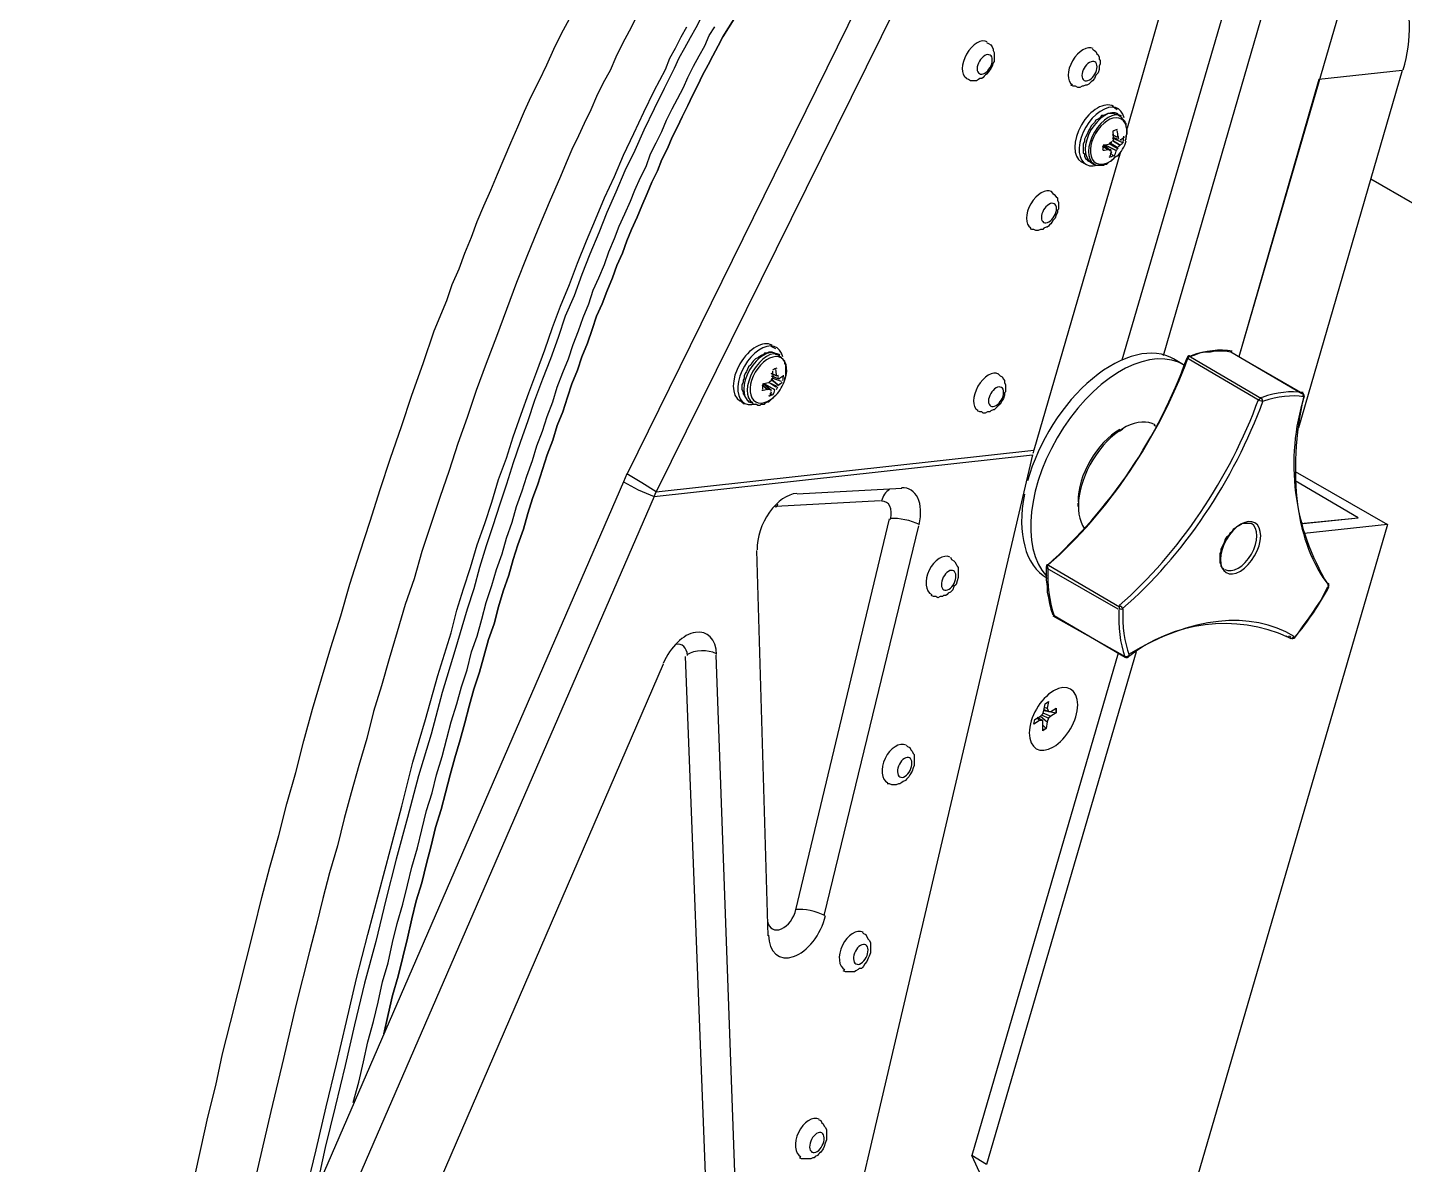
# Model space of a CAD drawing. Header units: inches. Extents: x 109 to 1721, y 29 to 669.
# Drawn here: x 1472.84 to 1498.3, y 366.28 to 387.31 of the extents above; entities that cross this region are included whole.
import ezdxf

# ---------------------------------------------------------------- set-up
doc = ezdxf.new("R2010")
doc.units = ezdxf.units.IN
doc.header["$LTSCALE"] = 0.03937
doc.header["$MEASUREMENT"] = 0
doc.layers.add('PDF3_Geometría', color=7, linetype='Continuous')

# ---------------------------------------------------------------- blocks, each defined once
blk = doc.blocks.new('OH3A1-1$-$ASSY$$CENTER$TUB_-_v2$-$copia1')
at = {"layer": 'PDF3_Geometría', "lineweight": -3}
for points in [[(17.7258, 10.9309), (17.7308, 10.9542), (17.7358, 10.9767), (17.7417, 11), (17.7467, 11.0234), (17.7525, 11.0467), (17.7583, 11.0692), (17.7642, 11.0925), (17.77, 11.1159), (17.7758, 11.1392), (17.7817, 11.1617), (17.7883, 11.185), (17.7942, 11.2084), (17.8008, 11.2317), (17.8067, 11.255), (17.8133, 11.2784), (17.82, 11.3009), (17.8267, 11.3242), (17.8342, 11.3475), (17.8408, 11.3709), (17.8483, 11.3942), (17.8558, 11.4175), (17.8633, 11.4409), (17.8708, 11.4642), (17.8791, 11.4875), (17.8866, 11.5108), (17.895, 11.5342), (17.9033, 11.5583), (17.9125, 11.5808), (17.9166, 11.5925), (17.9216, 11.6042), (17.9258, 11.6158), (17.9308, 11.6275), (17.935, 11.6392), (17.94, 11.6508), (17.945, 11.6625), (17.95, 11.6742), (17.955, 11.6858), (17.96, 11.6975), (17.965, 11.7092), (17.97, 11.7208), (17.975, 11.7317), (17.9808, 11.7433), (17.9866, 11.755), (17.9916, 11.7667), (17.9975, 11.7783), (18.0033, 11.7892)], [(17.8434, 10.9875), (17.8475, 11.0025), (17.8509, 11.0175), (17.8542, 11.0325), (17.8584, 11.0475), (17.8617, 11.0617), (17.865, 11.0767), (17.8692, 11.0909), (17.8725, 11.1059), (17.8759, 11.12), (17.88, 11.1342), (17.8834, 11.1484), (17.8867, 11.1617), (17.8909, 11.1759), (17.8942, 11.1892), (17.8975, 11.2034), (17.9017, 11.2167), (17.905, 11.23), (17.9092, 11.2434), (17.9125, 11.2567), (17.9159, 11.2692), (17.92, 11.2825), (17.9234, 11.295), (17.9275, 11.3075), (17.9309, 11.3208), (17.935, 11.3325), (17.9384, 11.345), (17.9417, 11.3575), (17.9459, 11.37), (17.9492, 11.3817), (17.9534, 11.3933), (17.9567, 11.405), (17.9609, 11.4167), (17.9642, 11.4283), (17.9684, 11.44), (17.9717, 11.4508), (17.9759, 11.4625), (17.9792, 11.4733), (17.9834, 11.4842), (17.9867, 11.495), (17.9909, 11.5058), (17.9942, 11.5167), (17.9984, 11.5275), (18.0025, 11.5375), (18.0059, 11.5483), (18.01, 11.5583), (18.0133, 11.5683), (18.0175, 11.5783), (18.0208, 11.5883), (18.025, 11.5975), (18.0292, 11.6075), (18.0325, 11.6167), (18.0367, 11.6267), (18.04, 11.6358), (18.0442, 11.645), (18.0483, 11.6542), (18.0517, 11.6625), (18.0558, 11.6717), (18.06, 11.68), (18.0633, 11.6892), (18.0675, 11.6975), (18.0717, 11.7058), (18.075, 11.7142), (18.0792, 11.7225), (18.0833, 11.73), (18.0875, 11.7383), (18.0908, 11.7458), (18.095, 11.7542), (18.0992, 11.7617), (18.1033, 11.7692), (18.1067, 11.7767), (18.1108, 11.7833)], [(18.125, 11.7892), (18.1208, 11.7825), (18.1167, 11.7758), (18.1133, 11.7692), (18.1092, 11.7617), (18.1058, 11.755), (18.1017, 11.7475), (18.0983, 11.74), (18.0942, 11.7325), (18.0908, 11.725), (18.0867, 11.7167), (18.0833, 11.7092), (18.0792, 11.7017), (18.0758, 11.6933), (18.0717, 11.685), (18.0683, 11.6767), (18.0642, 11.6683), (18.0608, 11.66), (18.0567, 11.6508), (18.0533, 11.6425), (18.0492, 11.6333), (18.0458, 11.625), (18.0425, 11.6158), (18.0383, 11.6067), (18.035, 11.5975), (18.0308, 11.5875), (18.0275, 11.5783), (18.0233, 11.5692), (18.02, 11.5592), (18.0167, 11.5492), (18.0125, 11.5392), (18.0092, 11.5292), (18.005, 11.5192), (18.0017, 11.5092), (17.9984, 11.4983), (17.9942, 11.4883), (17.9909, 11.4775), (17.9867, 11.4667), (17.9834, 11.4558), (17.98, 11.445), (17.9759, 11.4342), (17.9725, 11.4233), (17.9692, 11.4117), (17.965, 11.4), (17.9617, 11.3892), (17.9584, 11.3775), (17.9542, 11.3658), (17.9509, 11.3542), (17.9475, 11.3417), (17.9434, 11.33), (17.94, 11.3175), (17.9367, 11.3058), (17.9325, 11.2933), (17.9292, 11.2808), (17.9259, 11.2684), (17.9225, 11.2559), (17.9184, 11.2425), (17.915, 11.23), (17.9117, 11.2167), (17.9084, 11.2042), (17.9042, 11.1909), (17.9009, 11.1775), (17.8975, 11.1642), (17.8942, 11.15), (17.89, 11.1367), (17.8867, 11.1234), (17.8834, 11.1092), (17.88, 11.095), (17.8767, 11.0809), (17.8725, 11.0667), (17.8692, 11.0525), (17.8659, 11.0384)], [(17.8659, 11.0384), (17.8692, 11.0525), (17.8725, 11.0667), (17.8767, 11.0809), (17.88, 11.095), (17.8834, 11.1092), (17.8867, 11.1234), (17.89, 11.1367), (17.8942, 11.15), (17.8975, 11.1642), (17.9009, 11.1775), (17.9042, 11.1909), (17.9084, 11.2042), (17.9117, 11.2167), (17.915, 11.23), (17.9184, 11.2425), (17.9225, 11.2559), (17.9259, 11.2684), (17.9292, 11.2808), (17.9325, 11.2933), (17.9367, 11.3058), (17.94, 11.3175), (17.9434, 11.33), (17.9475, 11.3417), (17.9509, 11.3542), (17.9542, 11.3658), (17.9584, 11.3775), (17.9617, 11.3892), (17.965, 11.4), (17.9692, 11.4117), (17.9725, 11.4233), (17.9759, 11.4342), (17.98, 11.445), (17.9834, 11.4558), (17.9867, 11.4667), (17.9909, 11.4775), (17.9942, 11.4883), (17.9984, 11.4983), (18.0017, 11.5092), (18.005, 11.5192), (18.0092, 11.5292), (18.0125, 11.5392), (18.0167, 11.5492), (18.02, 11.5592), (18.0233, 11.5692), (18.0275, 11.5783), (18.0308, 11.5875), (18.035, 11.5975), (18.0383, 11.6067), (18.0425, 11.6158), (18.0458, 11.625), (18.0492, 11.6333), (18.0533, 11.6425), (18.0567, 11.6508), (18.0608, 11.66), (18.0642, 11.6683), (18.0683, 11.6767), (18.0717, 11.685), (18.0758, 11.6933), (18.0792, 11.7017), (18.0833, 11.7092), (18.0867, 11.7167), (18.0908, 11.725), (18.0942, 11.7325), (18.0983, 11.74), (18.1017, 11.7475), (18.1058, 11.755), (18.1092, 11.7617), (18.1133, 11.7692), (18.1167, 11.7758), (18.1208, 11.7825), (18.125, 11.7892)], [(18.1008, 11.79), (18.0967, 11.7825), (18.0925, 11.775), (18.0883, 11.7675), (18.0842, 11.76), (18.0808, 11.7525), (18.0733, 11.7375), (18.0658, 11.7225), (18.0583, 11.7067), (18.0517, 11.6917), (18.0442, 11.6767), (18.0375, 11.6608), (18.0308, 11.6458), (18.025, 11.6308), (18.0183, 11.615), (18.0125, 11.6), (18.0067, 11.5842), (18, 11.5692), (17.995, 11.5533), (17.9892, 11.5375), (17.9833, 11.5225), (17.9775, 11.5067), (17.9725, 11.4917), (17.9667, 11.4758), (17.9617, 11.4608), (17.9567, 11.445), (17.9517, 11.43), (17.9467, 11.4142), (17.9417, 11.3992), (17.9367, 11.3833), (17.9325, 11.3675), (17.9275, 11.3525), (17.9184, 11.3217), (17.9092, 11.2908), (17.9009, 11.26), (17.8917, 11.2292), (17.8834, 11.1984), (17.875, 11.1675), (17.8675, 11.1375), (17.86, 11.1067), (17.8517, 11.0759), (17.8442, 11.045), (17.8375, 11.015), (17.83, 10.9842), (17.8225, 10.9542), (17.8159, 10.9234)], [(18.4875, 11.9583), (18.4158, 11.7083)], [(17.8084, 10.9209), (17.8159, 10.9525), (17.8234, 10.9842), (17.8309, 11.0159), (17.8384, 11.0475), (17.8458, 11.0792), (17.8542, 11.1117), (17.8625, 11.1433), (17.8708, 11.175), (17.8792, 11.2067), (17.8875, 11.2392), (17.8967, 11.2708), (17.9058, 11.3033), (17.9108, 11.3192), (17.9158, 11.335), (17.92, 11.3517), (17.925, 11.3675), (17.93, 11.3833), (17.935, 11.4), (17.9408, 11.4158), (17.9458, 11.4317), (17.9508, 11.4483), (17.9567, 11.4642), (17.9617, 11.48), (17.9675, 11.4967), (17.9733, 11.5125), (17.9792, 11.5283), (17.985, 11.5442), (17.9908, 11.5608), (17.9967, 11.5767), (18.0033, 11.5925), (18.0092, 11.6083), (18.0158, 11.625), (18.0225, 11.6408), (18.0292, 11.6567), (18.0367, 11.6725), (18.0433, 11.6883), (18.0508, 11.7042), (18.0583, 11.72), (18.0658, 11.7358), (18.0742, 11.7517), (18.0775, 11.76), (18.0817, 11.7675), (18.0858, 11.7758), (18.09, 11.7833)], [(18.0525, 11.79), (18.0475, 11.78), (18.0425, 11.7708), (18.0375, 11.7608), (18.0333, 11.7508), (18.0283, 11.7417), (18.0233, 11.7317), (18.0192, 11.7217), (18.0142, 11.7117), (18.01, 11.7025), (18.005, 11.6925), (18.0008, 11.6825), (17.9967, 11.6725), (17.9883, 11.6533), (17.98, 11.6333), (17.9717, 11.6133), (17.9642, 11.5942), (17.9567, 11.5742), (17.9492, 11.5542), (17.9417, 11.5342), (17.9342, 11.5142), (17.9275, 11.4942), (17.9208, 11.475), (17.9142, 11.455), (17.9075, 11.435), (17.9008, 11.415), (17.8942, 11.395), (17.8883, 11.375), (17.8817, 11.3558), (17.8758, 11.3358), (17.87, 11.3158), (17.8642, 11.2958), (17.8583, 11.2767), (17.8533, 11.2567), (17.8475, 11.2367), (17.8417, 11.2167), (17.8367, 11.1975), (17.8317, 11.1775), (17.8259, 11.1575), (17.8209, 11.1383), (17.8159, 11.1183), (17.8109, 11.0992), (17.8009, 11.0592), (17.7917, 11.02), (17.7825, 10.9809), (17.7734, 10.9417), (17.7642, 10.9025)], [(18.2558, 11.8792), (18.0459, 11.4525)], [(18.2783, 11.8658), (18.0675, 11.4392)], [(18.5825, 11.8283), (18.4983, 11.5392)], [(18.4425, 11.54), (18.5217, 11.8133)], [(18.4917, 11.81), (18.4117, 11.5367)], [(18.3117, 11.7717), (18.3133, 11.7708), (18.315, 11.77), (18.3158, 11.7683), (18.3167, 11.7667), (18.3167, 11.7658), (18.3175, 11.7642), (18.3175, 11.7625), (18.3175, 11.7617), (18.3175, 11.76), (18.3175, 11.7592), (18.3175, 11.7575), (18.3167, 11.7567), (18.3158, 11.7542), (18.315, 11.7525), (18.3133, 11.75), (18.3117, 11.7483), (18.3108, 11.7475), (18.31, 11.7467), (18.3092, 11.7458), (18.3083, 11.745), (18.3067, 11.745), (18.3058, 11.7442), (18.3042, 11.7433), (18.3033, 11.7433), (18.3017, 11.7433), (18.3, 11.7433), (18.2983, 11.7442), (18.2967, 11.745)], [(18.39, 11.7667), (18.3917, 11.7658), (18.3925, 11.765), (18.3933, 11.7633), (18.3942, 11.7625), (18.395, 11.7608), (18.395, 11.7592), (18.3958, 11.7583), (18.3958, 11.7567), (18.3958, 11.7558), (18.395, 11.7542), (18.395, 11.7533), (18.395, 11.7517), (18.3942, 11.7492), (18.3925, 11.7475), (18.3917, 11.745), (18.39, 11.7433), (18.3892, 11.7425), (18.3883, 11.7417), (18.3875, 11.7408), (18.3858, 11.74), (18.385, 11.74), (18.3833, 11.7392), (18.3825, 11.7392), (18.3808, 11.7383), (18.3792, 11.7383), (18.3775, 11.7392), (18.3758, 11.7392), (18.3742, 11.74)], [(18.5575, 11.7442), (18.4983, 11.5392)], [(18.6192, 11.7508), (18.5425, 11.4867)], [(18.6192, 11.7508), (18.5575, 11.7442)], [(18.4083, 11.7217), (18.405, 11.7242)], [(18.4108, 11.7167), (18.4083, 11.7183), (18.4067, 11.7183), (18.4058, 11.7192), (18.4042, 11.7192), (18.4025, 11.7192), (18.4017, 11.7192), (18.4, 11.7183), (18.3983, 11.7175), (18.3967, 11.7175), (18.3958, 11.7158), (18.3942, 11.715), (18.3925, 11.7142), (18.3917, 11.7125), (18.3908, 11.7117), (18.3892, 11.71), (18.3883, 11.7083), (18.3875, 11.7067), (18.3867, 11.705), (18.3858, 11.7033), (18.385, 11.7017), (18.3842, 11.7), (18.3842, 11.6983), (18.3833, 11.6967), (18.3833, 11.695), (18.3833, 11.6933), (18.3833, 11.6917), (18.3833, 11.69), (18.3842, 11.6892), (18.3842, 11.6875), (18.385, 11.6858), (18.3858, 11.685), (18.3867, 11.6842), (18.3883, 11.6833), (18.3908, 11.6817)], [(18.4142, 11.6992), (18.415, 11.7), (18.415, 11.7017), (18.415, 11.7025), (18.4158, 11.7042), (18.4158, 11.7058), (18.4158, 11.7067), (18.4158, 11.7083), (18.415, 11.7092), (18.415, 11.71), (18.415, 11.7117), (18.4142, 11.7125), (18.4142, 11.7133), (18.4133, 11.7142), (18.4125, 11.715), (18.4117, 11.7158), (18.4108, 11.7167)], [(18.405, 11.7033), (18.4083, 11.7017), (18.405, 11.7033)], [(18.405, 11.7017), (18.4092, 11.7)], [(18.405, 11.7017), (18.4092, 11.7)], [(18.4092, 11.7017), (18.4092, 11.7017)], [(18.3975, 11.695), (18.4017, 11.6925)], [(18.4017, 11.6925), (18.3975, 11.695)], [(18.4033, 11.6917), (18.3983, 11.6958)], [(18.3983, 11.6958), (18.4033, 11.6917)], [(18.3992, 11.6958), (18.4075, 11.6917)], [(18.4075, 11.6917), (18.3992, 11.6958)], [(18.4017, 11.6917), (18.4017, 11.6917)], [(18.4025, 11.6967), (18.4025, 11.6967)], [(18.4083, 11.6933), (18.4025, 11.6967)], [(18.4033, 11.6975), (18.4083, 11.6942)], [(18.4033, 11.6917), (18.4033, 11.6917)], [(18.4042, 11.6975), (18.4042, 11.6983)], [(18.4125, 11.6975), (18.405, 11.7008)], [(18.405, 11.7), (18.405, 11.7)], [(18.405, 11.6992), (18.41, 11.6958), (18.405, 11.6992)], [(18.4075, 11.6917), (18.4075, 11.6917)], [(18.4083, 11.6942), (18.4083, 11.6933)], [(18.4092, 11.7), (18.4092, 11.7)], [(18.41, 11.695), (18.41, 11.695)], [(18.4108, 11.7), (18.4108, 11.7)], [(18.4108, 11.6908), (18.3467, 11.47)], [(18.385, 11.6817), (18.3817, 11.6833)], [(18.3908, 11.6817), (18.3917, 11.6817), (18.3925, 11.6808), (18.3933, 11.6808), (18.395, 11.6808), (18.3958, 11.6808), (18.3975, 11.6808), (18.3983, 11.6808), (18.3992, 11.6817), (18.4008, 11.6817), (18.4017, 11.6825), (18.4025, 11.6833), (18.4042, 11.6842), (18.405, 11.685), (18.4058, 11.6858), (18.4067, 11.6867), (18.4075, 11.6875)], [(18.4033, 11.69), (18.4033, 11.69)], [(18.4058, 11.6875), (18.4033, 11.69)], [(18.5958, 11.6708), (18.9242, 11.4816), (18.2809, 9.2734), (18.1384, 9.3559), (18.1792, 9.4984)], [(18.5959, 11.6708), (18.9242, 11.4817)], [(18.3592, 11.6617), (18.3608, 11.66), (18.3617, 11.6592), (18.3633, 11.6575), (18.3642, 11.6567), (18.3642, 11.655), (18.365, 11.6533), (18.365, 11.6525), (18.365, 11.6508), (18.365, 11.65), (18.365, 11.6483), (18.3642, 11.6475), (18.3642, 11.6458), (18.3633, 11.6442), (18.3625, 11.6417), (18.3608, 11.64), (18.3592, 11.6375), (18.3583, 11.6367), (18.3575, 11.6358), (18.3567, 11.635), (18.3558, 11.635), (18.3542, 11.6342), (18.3533, 11.6333), (18.3517, 11.6333), (18.35, 11.6325), (18.3483, 11.6325), (18.3467, 11.6333), (18.345, 11.6333), (18.3442, 11.6342)], [(18.1583, 11.54), (18.1558, 11.5408), (18.155, 11.5417), (18.1533, 11.5425), (18.1517, 11.5425), (18.1508, 11.5425), (18.1492, 11.5417), (18.1475, 11.5417), (18.1467, 11.5408), (18.145, 11.54), (18.1433, 11.5392), (18.1425, 11.5383), (18.1408, 11.5375), (18.1392, 11.5358), (18.1383, 11.535), (18.1375, 11.5333), (18.1358, 11.5317), (18.135, 11.53), (18.1342, 11.5283), (18.1333, 11.5267), (18.1325, 11.525), (18.1325, 11.5233), (18.1317, 11.5217), (18.1317, 11.52), (18.1308, 11.5183), (18.1308, 11.5167), (18.1308, 11.515), (18.1317, 11.5133), (18.1317, 11.5117), (18.1325, 11.5108), (18.1333, 11.5092), (18.1342, 11.5083), (18.135, 11.5067), (18.1358, 11.5058), (18.1383, 11.505)], [(18.1558, 11.545), (18.1525, 11.5467)], [(18.1625, 11.5217), (18.1625, 11.5233), (18.1633, 11.525), (18.1633, 11.5258), (18.1633, 11.5275), (18.1633, 11.5283), (18.1633, 11.53), (18.1633, 11.5308), (18.1633, 11.5325), (18.1633, 11.5333), (18.1625, 11.5342), (18.1625, 11.5358), (18.1617, 11.5367), (18.1608, 11.5375), (18.16, 11.5383), (18.1592, 11.5392), (18.1583, 11.54)], [(18.4925, 11.5425), (18.4883, 11.5433), (18.485, 11.5433), (18.4808, 11.5433), (18.4775, 11.5425), (18.4733, 11.5425), (18.4692, 11.5417), (18.465, 11.54), (18.4617, 11.5392)], [(18.4625, 11.5392), (18.515, 11.5083)], [(18.545, 11.5117), (18.4925, 11.5425)], [(18.5458, 11.5117), (18.4925, 11.5425)], [(18.4575, 11.5333), (18.45, 11.5375)], [(18.5133, 11.5067), (18.4608, 11.5375)], [(18.1458, 11.5183), (18.15, 11.515)], [(18.1492, 11.515), (18.1458, 11.5183)], [(18.1517, 11.515), (18.1467, 11.5192)], [(18.155, 11.515), (18.1467, 11.5192)], [(18.1467, 11.5192), (18.1517, 11.515)], [(18.1475, 11.5192), (18.155, 11.515)], [(18.15, 11.52), (18.15, 11.52)], [(18.1508, 11.52), (18.1567, 11.5175)], [(18.1558, 11.5167), (18.1508, 11.52)], [(18.1517, 11.5208), (18.1525, 11.5217)], [(18.1525, 11.5267), (18.1567, 11.525), (18.1525, 11.5267)], [(18.1525, 11.525), (18.1567, 11.5233)], [(18.1525, 11.5233), (18.1525, 11.5233)], [(18.1525, 11.5225), (18.1575, 11.5183), (18.1525, 11.5225)], [(18.1533, 11.525), (18.1567, 11.5233)], [(18.16, 11.5208), (18.1533, 11.5233)], [(18.1567, 11.525), (18.1567, 11.525)], [(18.1567, 11.5233), (18.1575, 11.5233)], [(18.1575, 11.5183), (18.1575, 11.5183)], [(18.1583, 11.5233), (18.1583, 11.5233)], [(18.32, 11.5267), (18.3217, 11.525), (18.3233, 11.5242), (18.3242, 11.5225), (18.325, 11.5217), (18.325, 11.52), (18.3258, 11.5183), (18.3258, 11.5175), (18.3258, 11.5158), (18.3258, 11.515), (18.3258, 11.5133), (18.325, 11.5125), (18.325, 11.5108), (18.3242, 11.5083), (18.3233, 11.5067), (18.3217, 11.5042), (18.32, 11.5025), (18.3192, 11.5017), (18.3183, 11.5008), (18.3175, 11.5), (18.3167, 11.5), (18.315, 11.4992), (18.3142, 11.4983), (18.3125, 11.4983), (18.3108, 11.4975), (18.3092, 11.4975), (18.3083, 11.4983), (18.3067, 11.4983), (18.305, 11.4992)], [(18.1383, 11.505), (18.1392, 11.5042), (18.1408, 11.5042), (18.1417, 11.5042), (18.1425, 11.5033), (18.1442, 11.5033), (18.145, 11.5042), (18.1458, 11.5042), (18.1475, 11.5042), (18.1483, 11.505), (18.1492, 11.5058), (18.1508, 11.5058), (18.1517, 11.5067), (18.1525, 11.5075), (18.1533, 11.5083), (18.155, 11.51), (18.1558, 11.5108)], [(18.1492, 11.515), (18.1492, 11.515)], [(18.1517, 11.515), (18.1517, 11.515)], [(18.1517, 11.5133), (18.1517, 11.5133)], [(18.1533, 11.5108), (18.1517, 11.5125)], [(18.155, 11.515), (18.155, 11.515)], [(18.1567, 11.5175), (18.1558, 11.5167)], [(18.1325, 11.5042), (18.1292, 11.5067)], [(18.4375, 11.4875), (18.4358, 11.4883)], [(18.41, 11.4842), (18.4125, 11.4858)], [(18.0675, 11.4392), (18.3467, 11.47)], [(18.3458, 11.4666), (18.0209, 10.0792)], [(18.0659, 11.4358), (18.3458, 11.4667)], [(18.0433, 11.4467), (17.54, 10.2875)], [(18.0658, 11.4358), (18.0675, 11.4392), (18.0567, 11.4458), (18.0458, 11.4525), (18.0433, 11.4467)], [(18.0433, 11.4467), (18.0542, 11.4408)], [(18.54, 11.4542), (18.6083, 11.415), (18.4592, 10.9034)], [(18.5867, 11.42), (18.54, 11.4475)], [(18.5442, 11.4167), (18.5458, 11.4158), (18.5867, 11.42), (18.54, 11.4475)], [(18.0542, 11.4408), (18.0658, 11.4358), (17.5625, 10.2767)], [(18.2492, 11.4417), (18.1717, 11.4375)], [(18.2333, 11.4325), (18.1558, 11.4283)], [(18.3792, 11.4308), (18.3792, 11.4283)], [(18.1708, 11.13), (18.24, 11.4192)], [(18.5442, 11.4158), (18.5867, 11.42)], [(18.1917, 11.1258), (18.2617, 11.4142)], [(18.5075, 11.4158), (18.5067, 11.4158), (18.5058, 11.4158), (18.5042, 11.4158), (18.5033, 11.4158), (18.5025, 11.4158), (18.5008, 11.4158), (18.5, 11.415), (18.4983, 11.4142), (18.4967, 11.4133), (18.4958, 11.4125), (18.4942, 11.4117), (18.4933, 11.41), (18.4917, 11.4083), (18.4908, 11.4067), (18.4892, 11.4058), (18.4883, 11.4042), (18.4875, 11.4017), (18.4867, 11.4), (18.4858, 11.3983), (18.485, 11.3967), (18.485, 11.395), (18.4842, 11.3933), (18.4842, 11.3917), (18.4842, 11.39), (18.4842, 11.3883), (18.4842, 11.3867), (18.485, 11.3858), (18.485, 11.3842), (18.4858, 11.3833), (18.4867, 11.3825), (18.4875, 11.3817)], [(18.6083, 11.415), (18.5467, 11.4083)], [(18.1417, 11.3958), (18.15, 11.1108)], [(18.285, 11.3908), (18.2858, 11.3892), (18.2875, 11.3883), (18.2883, 11.3875), (18.2892, 11.3858), (18.29, 11.3842), (18.2908, 11.3833), (18.2908, 11.3817), (18.2908, 11.3808), (18.2908, 11.3792), (18.2908, 11.3783), (18.2908, 11.3767), (18.2908, 11.3758), (18.29, 11.3733), (18.2892, 11.3708), (18.2875, 11.3692), (18.2867, 11.3667), (18.2858, 11.3658), (18.285, 11.365), (18.2833, 11.3642), (18.2825, 11.3633), (18.2817, 11.3625), (18.28, 11.3625), (18.2792, 11.3617), (18.2775, 11.3617), (18.2758, 11.3608), (18.2742, 11.3617), (18.2725, 11.3617), (18.2708, 11.3625)], [(18.3558, 11.3833), (18.3558, 11.3783), (18.3558, 11.3742), (18.3567, 11.3692), (18.3567, 11.365), (18.3575, 11.3608), (18.3583, 11.3567), (18.3592, 11.3525), (18.3608, 11.3483)], [(18.4092, 11.3525), (18.3567, 11.3825)], [(18.3575, 11.385), (18.41, 11.3542)], [(18.5392, 11.3308), (18.5425, 11.335), (18.5458, 11.34), (18.5492, 11.3442), (18.5525, 11.3492), (18.5558, 11.3542), (18.5592, 11.3592), (18.5617, 11.3642), (18.5642, 11.3692)], [(18.3608, 11.3475), (18.4142, 11.3175)], [(18.4142, 11.3167), (18.3617, 11.3475)], [(18.5333, 11.3325), (18.5367, 11.3308)], [(18.5367, 11.3308), (18.5333, 11.3325)], [(18.1042, 10.9283), (18.0892, 11.3175)], [(18.1258, 10.9292), (18.1117, 11.3183)], [(18.4225, 11.3208), (18.3117, 10.9417), (18.3008, 10.9483)], [(18.4092, 11.32), (18.3008, 10.9483)], [(18.0725, 11.3117), (17.6284, 10.2842)], [(18.3525, 11.2742), (18.3575, 11.2717)], [(18.3533, 11.2758), (18.3592, 11.2733)], [(18.3542, 11.28), (18.3567, 11.2792)], [(18.3542, 11.2783), (18.3575, 11.2767)], [(18.3542, 11.2775), (18.3633, 11.2758)], [(18.3633, 11.2758), (18.3633, 11.2792)], [(18.3492, 11.2725), (18.3533, 11.27)], [(18.3492, 11.2717), (18.3508, 11.27)], [(18.35, 11.2725), (18.35, 11.2725)], [(18.3517, 11.2733), (18.3567, 11.2692)], [(18.3558, 11.2642), (18.3533, 11.2667)], [(18.3558, 11.2642), (18.3533, 11.2633)], [(18.3558, 11.2642), (18.3558, 11.2642)], [(18.2525, 11.2517), (18.2533, 11.2508), (18.255, 11.25), (18.2558, 11.2483), (18.2567, 11.2475), (18.2575, 11.2458), (18.2583, 11.245), (18.2583, 11.2433), (18.2583, 11.2417), (18.2583, 11.2408), (18.2583, 11.2392), (18.2583, 11.2383), (18.2583, 11.2367), (18.2575, 11.235), (18.2567, 11.2325), (18.255, 11.23), (18.2542, 11.2283), (18.2533, 11.2275), (18.2525, 11.2267), (18.2517, 11.2258), (18.25, 11.225), (18.2492, 11.2242), (18.2475, 11.2233), (18.2467, 11.2233), (18.245, 11.2225), (18.2433, 11.2225), (18.2417, 11.2225), (18.24, 11.2233), (18.2383, 11.2233)], [(18.22, 11.1133), (18.2208, 11.1125), (18.2225, 11.1117), (18.2233, 11.11), (18.2242, 11.1083), (18.225, 11.1075), (18.2258, 11.1058), (18.2258, 11.105), (18.2258, 11.1033), (18.2258, 11.1025), (18.2258, 11.1008), (18.2258, 11.1), (18.2258, 11.0983), (18.225, 11.0958), (18.2242, 11.0942), (18.2233, 11.0917), (18.2217, 11.09), (18.2208, 11.0883), (18.22, 11.0875), (18.2192, 11.0867), (18.2175, 11.0867), (18.2167, 11.0858), (18.215, 11.085), (18.2142, 11.0842), (18.2125, 11.0842), (18.2108, 11.0842), (18.2092, 11.0842), (18.2075, 11.0842), (18.2058, 11.085)], [(18.1875, 10.975), (18.1892, 10.9742), (18.19, 10.9725), (18.1908, 10.9717), (18.1917, 10.97), (18.1925, 10.9692), (18.1933, 10.9675), (18.1933, 10.9658), (18.1933, 10.965), (18.1933, 10.9633), (18.1933, 10.9625), (18.1933, 10.9608), (18.1933, 10.96), (18.1925, 10.9575), (18.1917, 10.955), (18.1908, 10.9533), (18.1892, 10.9508), (18.1883, 10.95), (18.1875, 10.9492), (18.1867, 10.9483), (18.185, 10.9475), (18.1842, 10.9467), (18.1833, 10.9467), (18.1817, 10.9458), (18.18, 10.9458), (18.1783, 10.9458), (18.1767, 10.9458), (18.175, 10.9458), (18.1733, 10.9467)], [(18.325, 10.8958), (18.3008, 10.9483)]]:
    blk.add_lwpolyline(points, dxfattribs=at)
blk.add_lwpolyline([(18.3567, 11.2692), (18.3558, 11.2642), (18.3533, 11.2625), (18.3533, 11.2683), (18.3533, 11.27), (18.3508, 11.27), (18.3467, 11.2675), (18.3475, 11.2708), (18.3517, 11.2733), (18.3533, 11.275), (18.3542, 11.2775), (18.355, 11.2825), (18.3575, 11.2842), (18.3567, 11.2792), (18.3575, 11.2767), (18.3592, 11.2767), (18.3633, 11.2792), (18.3633, 11.2758), (18.3592, 11.2733), (18.3575, 11.2717)], close=True, dxfattribs=at)
for centre, radius, start, end in [((18.3597, 11.7006), 0.046, 0.7737, 6.7699), ((18.3701, 11.6998), 0.0389, 2.8513, 9.8417), ((18.38, 11.6919), 0.0309, 16.4209, 19.7516), ((18.403, 11.7139), 0.0162, 300.7654, 311.4565), ((18.3937, 11.7313), 0.0396, 276.2127, 282.5343), ((18.3904, 11.746), 0.0509, 279.2829, 284.2703), ((18.4106, 11.7329), 0.041, 258.5426, 260.7588), ((18.3796, 11.7306), 0.0407, 304.4167, 307.4692), ((18.3804, 11.6875), 0.0239, 6.7194, 10.3758), ((18.3661, 11.7124), 0.0416, 340.8069, 343.9892), ((18.386, 11.6979), 0.0227, 333.1638, 343.1658), ((18.3779, 11.7084), 0.0344, 330.8287, 334.6), ((18.3846, 11.7088), 0.0321, 318.1721, 341.8475), ((18.3889, 11.7152), 0.0291, 313.877, 317.9109), ((18.4134, 11.732), 0.0324, 264.4059, 266.577), ((18.4024, 11.7087), 0.0152, 302.9512, 314.9623), ((18.3806, 11.6978), 0.0247, 334.5172, 343.6165), ((18.107, 11.6648), 0.375, 311.7514, 340.2955), ((18.4621, 11.5379), 0.00209, 109.143, 159.8554), ((18.4923, 11.5425), 0.000803, 53.5491, 80.2928), ((18.4921, 11.5413), 0.00209, 60.0424, 80.6441), ((18.4927, 11.5424), 0.000778, 60.1392, 80.1195), ((18.108, 11.5231), 0.046, 0.7737, 6.7699), ((18.1176, 11.5231), 0.0389, 2.8513, 9.8417), ((18.1379, 11.5694), 0.0509, 279.2829, 284.2703), ((18.1279, 11.554), 0.0407, 304.4167, 307.4692), ((18.1136, 11.5349), 0.0416, 340.8069, 343.9892), ((18.1321, 11.5321), 0.0321, 318.1721, 341.8475), ((18.1283, 11.5152), 0.0309, 16.4209, 19.7516), ((18.1372, 11.5386), 0.0291, 313.877, 317.9109), ((18.1609, 11.5553), 0.0324, 264.4059, 266.577), ((18.1499, 11.5312), 0.0152, 302.9512, 314.9623), ((18.1505, 11.5373), 0.0162, 300.7654, 311.4565), ((18.1412, 11.5538), 0.0396, 276.2127, 282.5343), ((18.1581, 11.5554), 0.041, 258.5426, 260.7588), ((18.129, 11.5203), 0.0247, 334.5172, 343.6165), ((18.1288, 11.5109), 0.0239, 6.7194, 10.3758), ((18.1335, 11.5212), 0.0227, 333.1638, 343.1658), ((18.1263, 11.5317), 0.0344, 330.8287, 334.6), ((18.7088, 11.4597), 0.1698, 162.77, 211.5645), ((18.5452, 11.5116), 0.000778, 60.1392, 80.1195), ((18.5446, 11.5104), 0.00208, 347.8665, 60.0184), ((18.4157, 11.4513), 0.0716, 163.9426, 166.9355), ((18.1569, 11.4201), 0.00811, 92.2465, 102.4593), ((18.1732, 11.4238), 0.0173, 158.6367, 164.86), ((18.3579, 11.3838), 0.00208, 131.013, 177.6945), ((18.3814, 11.4661), 0.2077, 319.6492, 332.2086), ((18.5629, 11.3704), 0.00208, 332.1415, 37.9027), ((18.3629, 11.3496), 0.00208, 199.4046, 239.9989), ((18.4877, 11.2269), 0.1149, 65.6769, 128.6717), ((18.4967, 11.2659), 0.077, 58.6137, 59.9984), ((18.5379, 11.3329), 0.00208, 240.0041, 319.5421), ((18.4154, 11.3188), 0.00208, 240.0132, 301.5228)]:
    blk.add_arc(centre, radius, start, end, dxfattribs=at)
for points in [[(18.62, 11.7513), (18.6329, 11.7956), (18.6173, 11.8477), (18.5841, 11.8713)], [(18.3123, 11.7721), (18.3081, 11.7745), (18.3013, 11.7705), (18.297, 11.7631)], [(18.297, 11.7631), (18.2928, 11.7558), (18.2927, 11.7478), (18.2969, 11.7454)], [(18.316, 11.7587), (18.316, 11.7622), (18.3135, 11.7637), (18.3104, 11.7619)], [(18.3906, 11.7671), (18.3865, 11.7695), (18.3796, 11.7655), (18.3754, 11.7581)], [(18.3104, 11.7619), (18.3073, 11.7601), (18.3048, 11.7558), (18.3048, 11.7522)], [(18.3048, 11.7522), (18.3048, 11.7486), (18.3073, 11.7472), (18.3104, 11.749)], [(18.3104, 11.749), (18.3135, 11.7507), (18.316, 11.7551), (18.316, 11.7587)], [(18.3754, 11.7581), (18.3711, 11.7508), (18.371, 11.7428), (18.3752, 11.7404)], [(18.3879, 11.7569), (18.3848, 11.7551), (18.3823, 11.7508), (18.3823, 11.7472)], [(18.3935, 11.7537), (18.3935, 11.7572), (18.391, 11.7587), (18.3879, 11.7569)], [(18.3879, 11.744), (18.391, 11.7457), (18.3935, 11.7501), (18.3935, 11.7537)], [(18.3823, 11.7472), (18.3823, 11.7436), (18.3848, 11.7422), (18.3879, 11.744)], [(18.4056, 11.7243), (18.3991, 11.7281), (18.3884, 11.722), (18.3819, 11.7106)], [(18.409, 11.7189), (18.4036, 11.722), (18.3947, 11.7166), (18.389, 11.7069)], [(18.4135, 11.7158), (18.4117, 11.7241), (18.4042, 11.7262), (18.3958, 11.7207)], [(18.3958, 11.7207), (18.3875, 11.7152), (18.3809, 11.7038), (18.3803, 11.6938)], [(18.4115, 11.7173), (18.4061, 11.7204), (18.3972, 11.715), (18.3915, 11.7052)], [(18.4096, 11.7157), (18.4042, 11.7171), (18.3969, 11.7123), (18.3924, 11.7044)], [(18.4145, 11.699), (18.4171, 11.7074), (18.4151, 11.7144), (18.4096, 11.7157)], [(18.3819, 11.7106), (18.3753, 11.6993), (18.3753, 11.687), (18.3819, 11.6832)], [(18.389, 11.7069), (18.3834, 11.6971), (18.3832, 11.6867), (18.3886, 11.6836)], [(18.3915, 11.7052), (18.3859, 11.6954), (18.3857, 11.685), (18.3911, 11.6819)], [(18.3924, 11.7044), (18.3878, 11.6965), (18.3873, 11.6878), (18.3912, 11.6837)], [(18.4084, 11.7073), (18.4074, 11.7071), (18.4062, 11.7066), (18.4051, 11.7059)], [(18.4127, 11.6982), (18.4131, 11.6996), (18.4133, 11.701), (18.4132, 11.7023)], [(18.3803, 11.6938), (18.3797, 11.6839), (18.3853, 11.6784), (18.3935, 11.681)], [(18.3982, 11.696), (18.3978, 11.6946), (18.3976, 11.6932), (18.3976, 11.6919)], [(18.3912, 11.6837), (18.395, 11.6797), (18.4022, 11.6814), (18.4081, 11.6879)], [(18.4025, 11.6869), (18.4035, 11.6871), (18.4046, 11.6875), (18.4057, 11.6883)], [(18.3598, 11.6613), (18.3556, 11.6637), (18.3488, 11.6597), (18.3445, 11.6523)], [(18.3445, 11.6523), (18.3403, 11.6449), (18.3402, 11.637), (18.3444, 11.6346)], [(18.3579, 11.6519), (18.3548, 11.6501), (18.3523, 11.6458), (18.3523, 11.6422)], [(18.3635, 11.6487), (18.3635, 11.6522), (18.361, 11.6537), (18.3579, 11.6519)], [(18.3523, 11.6422), (18.3523, 11.6386), (18.3548, 11.6372), (18.3579, 11.639)], [(18.3579, 11.639), (18.361, 11.6407), (18.3635, 11.6451), (18.3635, 11.6487)], [(18.1531, 11.5477), (18.1466, 11.5515), (18.1359, 11.5453), (18.1294, 11.534)], [(18.161, 11.5391), (18.1592, 11.5474), (18.1517, 11.5496), (18.1433, 11.5441)], [(18.1433, 11.5441), (18.135, 11.5386), (18.1284, 11.5271), (18.1278, 11.5172)], [(18.1565, 11.5414), (18.1511, 11.5445), (18.1422, 11.5391), (18.1365, 11.5294)], [(18.159, 11.5406), (18.1536, 11.5437), (18.1447, 11.5383), (18.139, 11.5285)], [(18.158, 11.5391), (18.1525, 11.5404), (18.1452, 11.5356), (18.1407, 11.5277)], [(18.1628, 11.5223), (18.1655, 11.5307), (18.1634, 11.5377), (18.158, 11.5391)], [(18.4583, 11.5327), (18.4345, 11.5476), (18.3955, 11.5276), (18.3687, 11.4868)], [(18.4506, 11.5374), (18.4348, 11.5466), (18.412, 11.5411), (18.3901, 11.5229)], [(18.4601, 11.5386), (18.4601, 11.5385), (18.4603, 11.5383), (18.4608, 11.538)], [(18.4624, 11.5398), (18.4617, 11.5396), (18.4611, 11.5388), (18.4608, 11.538)], [(18.4623, 11.5397), (18.462, 11.5399), (18.4617, 11.54), (18.4614, 11.5399)], [(18.4934, 11.5434), (18.4841, 11.5449), (18.4738, 11.5437), (18.463, 11.5399)], [(18.1294, 11.534), (18.1228, 11.5226), (18.1228, 11.5103), (18.1294, 11.5065)], [(18.1365, 11.5294), (18.1309, 11.5196), (18.1307, 11.5092), (18.1361, 11.5061)], [(18.139, 11.5285), (18.1334, 11.5188), (18.1332, 11.5083), (18.1386, 11.5052)], [(18.1567, 11.5306), (18.1557, 11.5304), (18.1546, 11.53), (18.1535, 11.5292)], [(18.3206, 11.5263), (18.3165, 11.5287), (18.3096, 11.5247), (18.3054, 11.5173)], [(18.3574, 11.3852), (18.4016, 11.4237), (18.439, 11.4792), (18.4606, 11.538)], [(18.1407, 11.5277), (18.1361, 11.5198), (18.1356, 11.5111), (18.1395, 11.5071)], [(18.1465, 11.5193), (18.1461, 11.5179), (18.1459, 11.5165), (18.146, 11.5152)], [(18.161, 11.5215), (18.1614, 11.523), (18.1616, 11.5244), (18.1616, 11.5256)], [(18.3244, 11.5128), (18.3244, 11.5164), (18.3219, 11.5178), (18.3188, 11.5161)], [(18.3901, 11.5229), (18.3681, 11.5047), (18.3501, 11.4762), (18.3421, 11.4474)], [(18.1278, 11.5172), (18.1272, 11.5072), (18.1328, 11.5018), (18.141, 11.5044)], [(18.1395, 11.5071), (18.1434, 11.503), (18.1505, 11.5048), (18.1564, 11.5113)], [(18.1508, 11.5103), (18.1518, 11.5104), (18.1529, 11.5109), (18.1541, 11.5116)], [(18.3054, 11.5173), (18.3011, 11.5099), (18.301, 11.502), (18.3052, 11.4996)], [(18.3188, 11.5161), (18.3157, 11.5143), (18.3132, 11.5099), (18.3132, 11.5064)], [(18.3188, 11.5031), (18.3219, 11.5049), (18.3244, 11.5092), (18.3244, 11.5128)], [(18.4099, 11.3552), (18.4541, 11.3937), (18.4915, 11.4492), (18.5131, 11.508)], [(18.5149, 11.5089), (18.5142, 11.5087), (18.5136, 11.508), (18.5133, 11.5072)], [(18.5159, 11.5062), (18.5161, 11.5072), (18.5155, 11.5084), (18.5148, 11.5089)], [(18.5459, 11.5126), (18.5366, 11.5141), (18.5263, 11.5129), (18.5155, 11.5091)], [(18.5465, 11.5095), (18.5373, 11.511), (18.5272, 11.5099), (18.5165, 11.5062)], [(18.5463, 11.5103), (18.5338, 11.452), (18.5405, 11.401), (18.5648, 11.3699)], [(18.5457, 11.5096), (18.5461, 11.5107), (18.5459, 11.5119), (18.5453, 11.5123)], [(18.5461, 11.5098), (18.5464, 11.5098), (18.5466, 11.5099), (18.5466, 11.51)], [(18.3132, 11.5064), (18.3132, 11.5028), (18.3157, 11.5013), (18.3188, 11.5031)], [(18.4124, 11.3529), (18.457, 11.3916), (18.4947, 11.4475), (18.5164, 11.5068)], [(18.5133, 11.5072), (18.5141, 11.5068), (18.5154, 11.5063), (18.5161, 11.5063)], [(18.4365, 11.4887), (18.4247, 11.4955), (18.4059, 11.486), (18.3927, 11.4666)], [(18.3687, 11.4868), (18.342, 11.446), (18.3365, 11.3981), (18.3561, 11.3769)], [(18.4103, 11.4854), (18.3932, 11.4755), (18.3793, 11.4515), (18.3794, 11.4318)], [(18.3927, 11.4666), (18.3794, 11.4471), (18.3758, 11.4237), (18.3842, 11.4119)], [(18.1714, 11.438), (18.1646, 11.4377), (18.157, 11.4324), (18.1511, 11.4241)], [(18.24, 11.441), (18.2372, 11.4393), (18.235, 11.4362), (18.234, 11.4325)], [(18.2618, 11.4149), (18.2656, 11.4307), (18.2599, 11.4428), (18.2489, 11.4422)], [(18.3397, 11.4375), (18.3341, 11.4084), (18.3404, 11.3849), (18.3565, 11.3753)], [(18.2408, 11.4188), (18.2426, 11.4266), (18.2397, 11.4326), (18.2341, 11.4324)], [(18.1511, 11.4241), (18.1452, 11.4157), (18.1418, 11.4053), (18.1421, 11.3964)], [(18.2622, 11.415), (18.2561, 11.4181), (18.2466, 11.42), (18.241, 11.4194)], [(18.5145, 11.4067), (18.5146, 11.4162), (18.5079, 11.42), (18.4997, 11.4152)], [(18.4997, 11.4152), (18.4915, 11.4104), (18.4847, 11.3987), (18.4847, 11.3892)], [(18.4995, 11.3806), (18.5077, 11.3855), (18.5144, 11.3971), (18.5145, 11.4067)], [(18.5077, 11.3931), (18.5131, 11.4025), (18.5131, 11.4126), (18.5077, 11.4157)], [(18.2847, 11.391), (18.2799, 11.3933), (18.273, 11.3889), (18.2693, 11.3813)], [(18.3573, 11.385), (18.3569, 11.3853), (18.3567, 11.3854), (18.3566, 11.3853)], [(18.4847, 11.3892), (18.4846, 11.3796), (18.4912, 11.3758), (18.4995, 11.3806)], [(18.4881, 11.3818), (18.4935, 11.3787), (18.5023, 11.3838), (18.5077, 11.3931)], [(18.2693, 11.3813), (18.2656, 11.3736), (18.2664, 11.3655), (18.2712, 11.3632)], [(18.2835, 11.3804), (18.2805, 11.3785), (18.2783, 11.374), (18.2784, 11.3704)], [(18.2891, 11.3771), (18.289, 11.3808), (18.2865, 11.3822), (18.2835, 11.3804)], [(18.284, 11.3672), (18.287, 11.369), (18.2893, 11.3735), (18.2891, 11.3771)], [(18.3558, 11.3838), (18.3558, 11.3835), (18.3561, 11.3832), (18.3565, 11.3829)], [(18.3575, 11.3852), (18.3569, 11.3847), (18.3564, 11.3838), (18.3564, 11.383)], [(18.3571, 11.3832), (18.3565, 11.3701), (18.358, 11.3582), (18.3616, 11.3482)], [(18.2784, 11.3704), (18.2785, 11.3668), (18.281, 11.3653), (18.284, 11.3672)], [(18.5642, 11.3699), (18.5647, 11.3705), (18.5649, 11.3713), (18.5646, 11.3717)], [(18.5643, 11.3694), (18.5646, 11.3694), (18.5647, 11.3694), (18.5648, 11.3695)], [(18.4109, 11.3552), (18.4102, 11.3547), (18.4098, 11.3538), (18.4098, 11.353)], [(18.4125, 11.3527), (18.4122, 11.3534), (18.4113, 11.3544), (18.4106, 11.355)], [(18.361, 11.3489), (18.361, 11.3487), (18.3612, 11.3485), (18.3615, 11.3484)], [(18.3615, 11.3483), (18.3616, 11.348), (18.3617, 11.3479), (18.3619, 11.3478)], [(18.4096, 11.3523), (18.409, 11.3393), (18.4105, 11.3274), (18.4141, 11.3173)], [(18.4098, 11.3529), (18.4106, 11.3524), (18.4119, 11.3524), (18.4127, 11.3528)], [(18.4126, 11.3526), (18.4121, 11.3398), (18.4137, 11.3282), (18.4172, 11.3183)], [(18.5393, 11.3322), (18.5072, 11.3518), (18.4628, 11.3469), (18.4168, 11.3188)], [(18.0964, 11.3353), (18.0875, 11.3339), (18.0779, 11.3246), (18.0726, 11.3123)], [(18.1121, 11.3189), (18.1117, 11.3302), (18.1053, 11.3368), (18.0964, 11.3353)], [(18.0905, 11.3182), (18.0902, 11.3241), (18.0867, 11.3274), (18.0819, 11.3264)], [(18.5369, 11.3311), (18.5375, 11.3308), (18.5384, 11.3313), (18.539, 11.3323)], [(18.5369, 11.3311), (18.5369, 11.3311), (18.5369, 11.3311), (18.5369, 11.3311)], [(18.5395, 11.3316), (18.5396, 11.3316), (18.5395, 11.3318), (18.5394, 11.332)], [(18.1119, 11.3195), (18.1057, 11.3227), (18.096, 11.3223), (18.0901, 11.3187)], [(18.414, 11.3175), (18.4148, 11.3172), (18.416, 11.3175), (18.4168, 11.3181)], [(18.414, 11.3174), (18.4141, 11.3172), (18.4142, 11.317), (18.4144, 11.317)], [(18.4165, 11.317), (18.4168, 11.3172), (18.417, 11.3175), (18.417, 11.3179)], [(18.3792, 11.2817), (18.3792, 11.2931), (18.3712, 11.2977), (18.3613, 11.292)], [(18.3613, 11.292), (18.3514, 11.2862), (18.3434, 11.2723), (18.3433, 11.2609)], [(18.3612, 11.2505), (18.3711, 11.2563), (18.3791, 11.2702), (18.3792, 11.2817)], [(18.2522, 11.2518), (18.2474, 11.2541), (18.2405, 11.2498), (18.2368, 11.2421)], [(18.3433, 11.2609), (18.3433, 11.2494), (18.3513, 11.2448), (18.3612, 11.2505)], [(18.2566, 11.2388), (18.2565, 11.2424), (18.254, 11.2439), (18.251, 11.242)], [(18.2368, 11.2421), (18.2331, 11.2344), (18.2339, 11.2264), (18.2387, 11.2241)], [(18.251, 11.242), (18.248, 11.2402), (18.2457, 11.2357), (18.2459, 11.2321)], [(18.2515, 11.2288), (18.2545, 11.2307), (18.2568, 11.2351), (18.2566, 11.2388)], [(18.2459, 11.2321), (18.246, 11.2284), (18.2485, 11.227), (18.2515, 11.2288)], [(18.1922, 11.1258), (18.1861, 11.1289), (18.1766, 11.1309), (18.171, 11.1302)], [(18.1498, 11.1215), (18.1509, 11.1161), (18.155, 11.1138), (18.16, 11.1159)], [(18.16, 11.1159), (18.1649, 11.118), (18.1693, 11.1239), (18.1708, 11.1304)], [(18.169, 11.0954), (18.1793, 11.0989), (18.1893, 11.1117), (18.1926, 11.1258)], [(18.1504, 11.1114), (18.1508, 11.0986), (18.1586, 11.0919), (18.169, 11.0954)], [(18.2205, 11.1135), (18.2157, 11.1158), (18.2089, 11.1114), (18.2051, 11.1038)], [(18.2051, 11.1038), (18.2014, 11.0961), (18.2023, 11.088), (18.207, 11.0857)], [(18.2185, 11.1037), (18.2155, 11.1018), (18.2132, 11.0974), (18.2134, 11.0937)], [(18.2241, 11.1004), (18.224, 11.1041), (18.2215, 11.1055), (18.2185, 11.1037)], [(18.219, 11.0905), (18.222, 11.0923), (18.2243, 11.0968), (18.2241, 11.1004)], [(18.2134, 11.0937), (18.2135, 11.0901), (18.216, 11.0886), (18.219, 11.0905)], [(18.188, 10.9751), (18.1832, 10.9774), (18.1764, 10.9731), (18.1726, 10.9654)], [(18.1726, 10.9654), (18.1689, 10.9578), (18.1698, 10.9497), (18.1745, 10.9474)], [(18.186, 10.9645), (18.183, 10.9627), (18.1808, 10.9582), (18.1809, 10.9546)], [(18.1916, 10.9613), (18.1915, 10.9649), (18.189, 10.9664), (18.186, 10.9645)], [(18.1865, 10.9513), (18.1895, 10.9532), (18.1918, 10.9576), (18.1916, 10.9613)], [(18.1809, 10.9546), (18.181, 10.9509), (18.1835, 10.9495), (18.1865, 10.9513)]]:
    blk.add_open_spline(points, degree=3, dxfattribs=at)

msp = doc.modelspace()

# ---------------------------------------------------------------- block references
at = {"xscale": 25, "yscale": 25, "zscale": 25}
msp.add_blockref('OH3A1-1$-$ASSY$$CENTER$TUB_-_v2$-$copia1', (1032.78, 92.74), dxfattribs=at)

doc.saveas('drawing.dxf')
